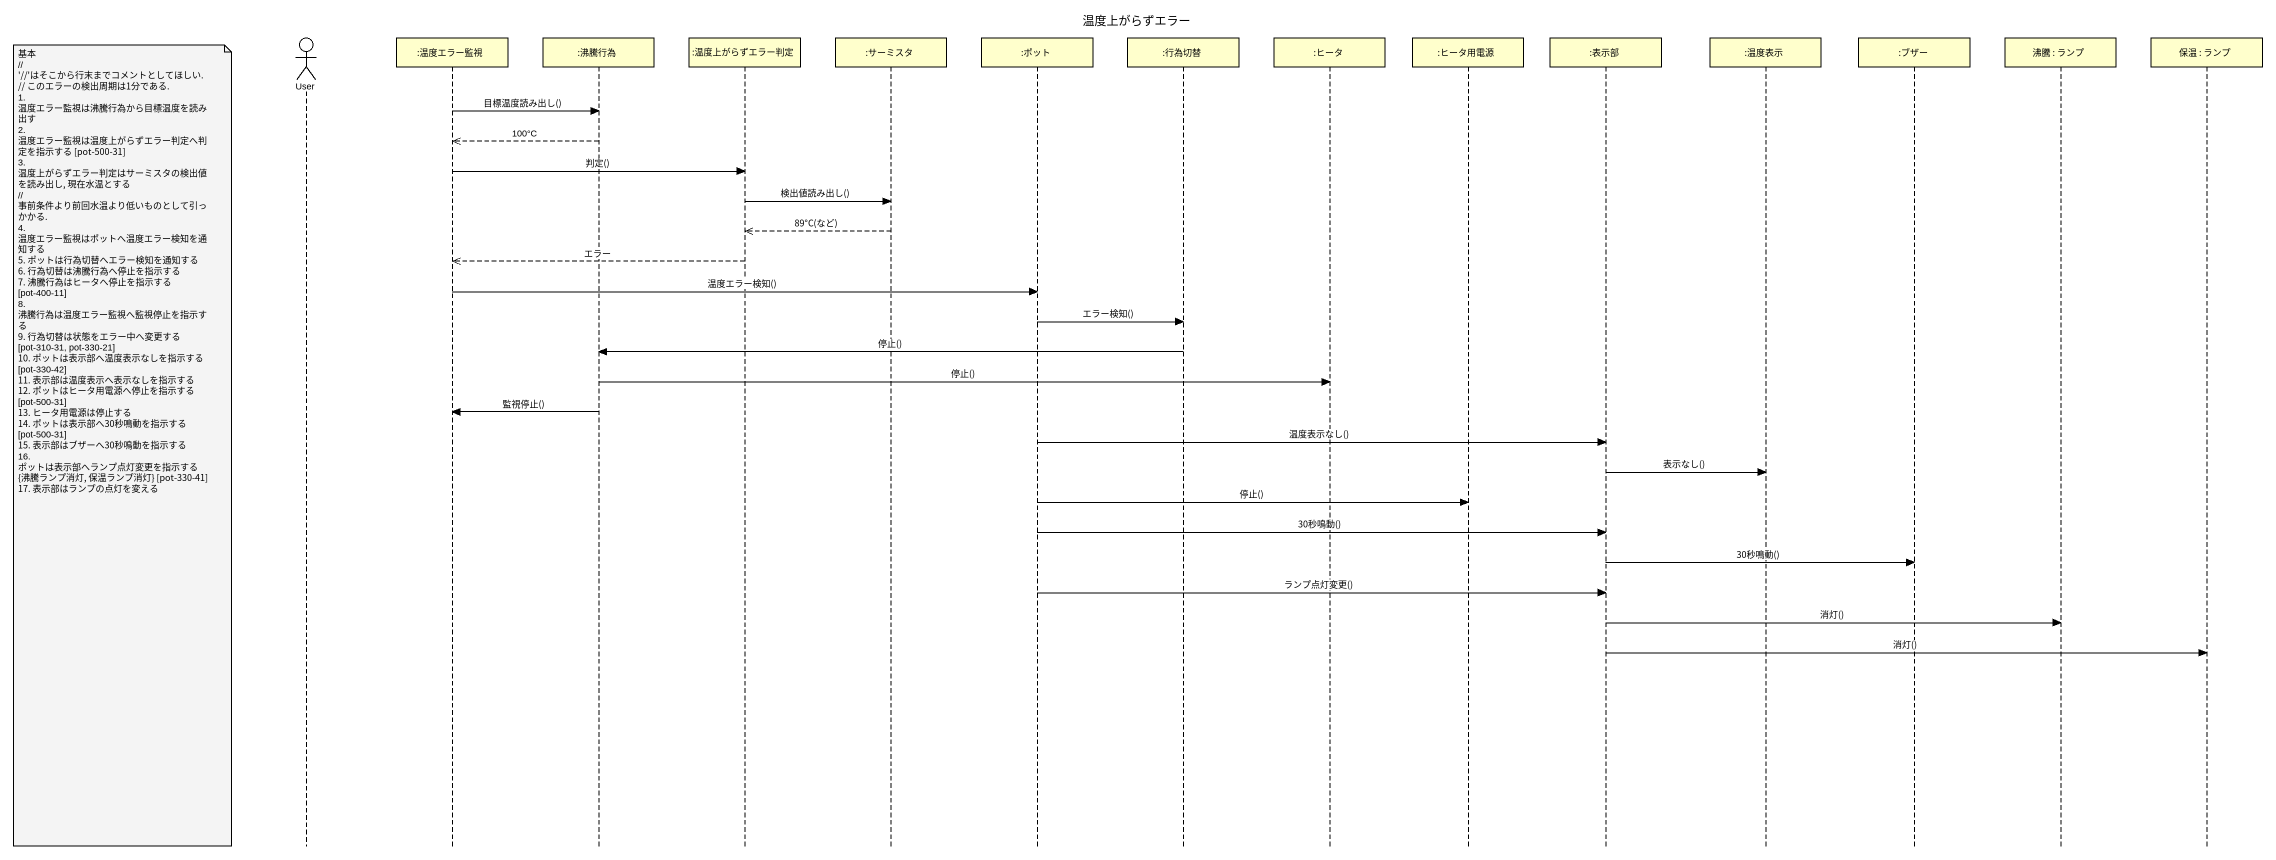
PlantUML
@startuml
title 温度上がらずエラー
hide footbox
actor User
participant ":温度エラー監視" as 温度エラー監視
participant ":沸騰行為" as 沸騰行為
participant ":温度上がらずエラー判定" as 温度上がらずエラー判定
participant ":サーミスタ" as サーミスタ
participant ":ポット" as ポット
participant ":行為切替" as 行為切替
participant ":ヒータ" as ヒータ
participant ":ヒータ用電源" as ヒータ用電源
participant ":表示部" as 表示部
participant ":温度表示" as 温度表示
participant ":ブザー" as ブザー
participant "沸騰 : ランプ" as 沸騰
participant "保温 : ランプ" as 保温

温度エラー監視 -> 沸騰行為 : 目標温度読み出し()
沸騰行為 -->> 温度エラー監視 : 100°C
温度エラー監視 -> 温度上がらずエラー判定 : 判定()
温度上がらずエラー判定 -> サーミスタ : 検出値読み出し()
サーミスタ -->> 温度上がらずエラー判定 : 89°C(など)
温度上がらずエラー判定 -->> 温度エラー監視 : エラー
温度エラー監視 -> ポット : 温度エラー検知()
ポット -> 行為切替 : エラー検知()
行為切替 -> 沸騰行為 : 停止()
沸騰行為 -> ヒータ : 停止()
沸騰行為 -> 温度エラー監視 : 監視停止()
ポット -> 表示部 : 温度表示なし()
note left of User
  基本
  ~// '~//'はそこから行末までコメントとしてほしい.
  // このエラーの検出周期は1分である.
  1. 温度エラー監視は沸騰行為から目標温度を読み出す
  2. 温度エラー監視は温度上がらずエラー判定へ判定を指示する [pot-500-31]
  3. 温度上がらずエラー判定はサーミスタの検出値を読み出し, 現在水温とする
  // 事前条件より前回水温より低いものとして引っかかる.
  4. 温度エラー監視はポットへ温度エラー検知を通知する
  5. ポットは行為切替へエラー検知を通知する
  6. 行為切替は沸騰行為へ停止を指示する
  7. 沸騰行為はヒータへ停止を指示する [pot-400-11]
  8. 沸騰行為は温度エラー監視へ監視停止を指示する
  9. 行為切替は状態をエラー中へ変更する [pot-310-31, pot-330-21]
  10. ポットは表示部へ温度表示なしを指示する [pot-330-42]
  11. 表示部は温度表示へ表示なしを指示する
  12. ポットはヒータ用電源へ停止を指示する [pot-500-31]
  13. ヒータ用電源は停止する
  14. ポットは表示部へ30秒鳴動を指示する [pot-500-31]
  15. 表示部はブザーへ30秒鳴動を指示する
  16. ポットは表示部へランプ点灯変更を指示する {沸騰ランプ消灯, 保温ランプ消灯} [pot-330-41]
  17. 表示部はランプの点灯を変える
end note
表示部 -> 温度表示 : 表示なし()
ポット -> ヒータ用電源 : 停止()
ポット -> 表示部 : 30秒鳴動()
表示部 -> ブザー : 30秒鳴動()
ポット -> 表示部 : ランプ点灯変更()
表示部 -> 沸騰 : 消灯()
表示部 -> 保温 : 消灯()
@enduml
